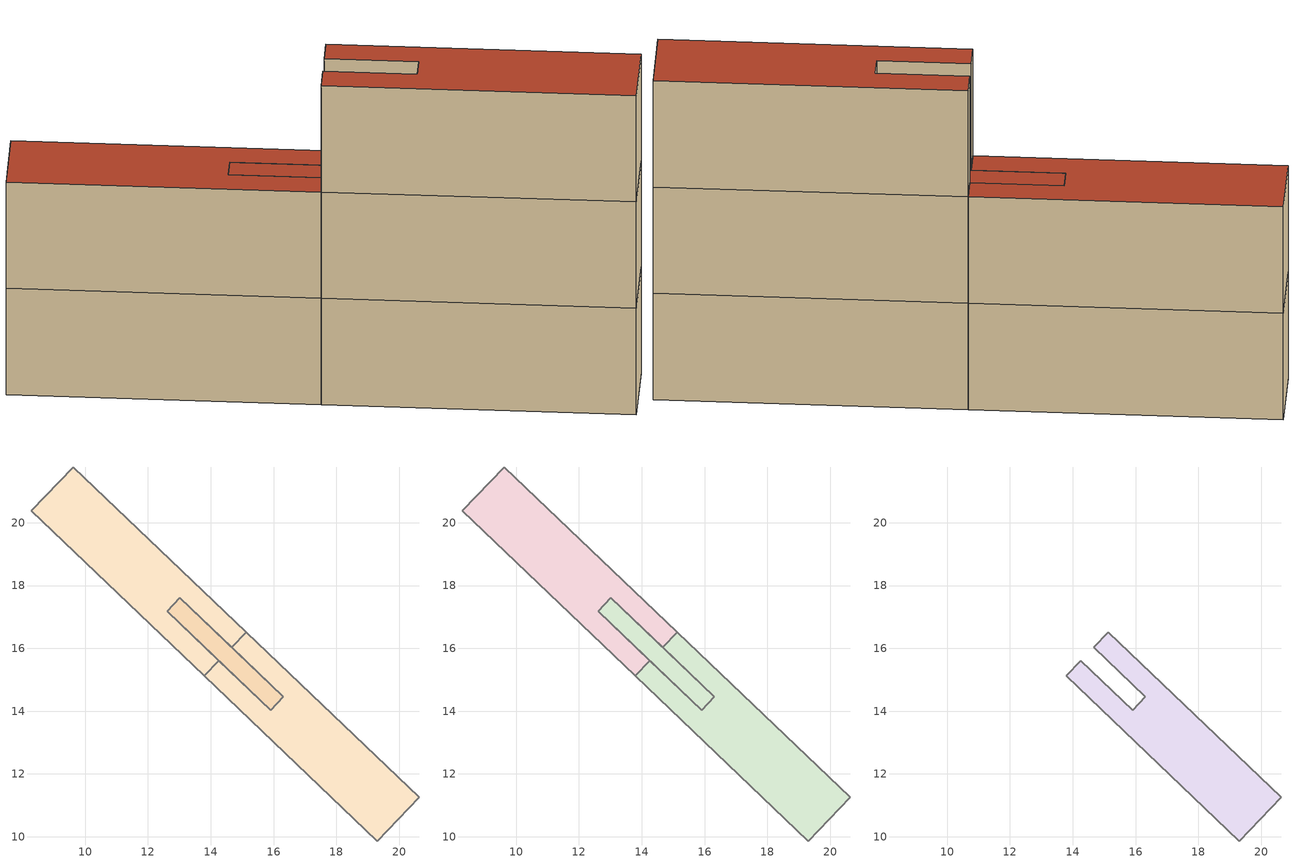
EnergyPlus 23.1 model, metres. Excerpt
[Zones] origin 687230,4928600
5c9b4dede5318713_F0_dwelling_0
 floor ground (EU_floor_Construction): 16.31,14.45 14.9,15.8 14.66,16.03 15.13,16.51 20.63,11.26 19.3,9.87 13.8,15.12 14.26,15.61 15.91,14.03 z0; 14.66,16.03 14.9,15.8 16.31,14.45 15.91,14.03 14.26,15.61 12.61,17.19 13.01,17.61 z0
 wall adiabatic (EU_wall_Construction): 14.66,16.03 16.31,14.45 15.91,14.03 14.26,15.61 / 13.8,15.12 19.3,9.87 20.63,11.26 15.13,16.51 z0:3
 wall to 5c9b4dede5318713_F0_dwelling_1 (EU_wall_Construction): 15.13,16.51 14.66,16.03 / 14.26,15.61 13.8,15.12 z0:3
5c9b4dede5318713_F0_dwelling_1
 floor ground (EU_floor_Construction): 13.01,17.61 12.61,17.19 14.26,15.61 13.8,15.12 8.29,20.38 9.62,21.77 15.13,16.51 14.66,16.03 z0; 14.66,16.03 16.31,14.45 15.91,14.03 14.26,15.61 12.61,17.19 13.01,17.61 z0
 wall adiabatic (EU_wall_Construction): 14.26,15.61 12.61,17.19 13.01,17.61 14.66,16.03 / 15.13,16.51 9.62,21.77 8.29,20.38 13.8,15.12 z0:3
5c9b4dede5318713_F0_circulation
 floor ground (EU_floor_Construction): 14.66,16.03 16.31,14.45 15.91,14.03 14.26,15.61 12.61,17.19 13.01,17.61 z0; 16.31,14.45 14.66,16.03 15.13,16.51 20.63,11.26 19.3,9.87 13.8,15.12 14.26,15.61 15.91,14.03 z0; 13.01,17.61 12.61,17.19 14.26,15.61 13.8,15.12 8.29,20.38 9.62,21.77 15.13,16.51 14.66,16.03 z0
 wall adiabatic (EU_wall_Construction): 13.01,17.61 12.61,17.19 15.91,14.03 16.31,14.45 13.01,17.61 z0:3
5c9b4dede5318713_F1_dwelling_0
 floor to 5c9b4dede5318713_F0_dwelling_0 (EU_floor_Construction): 16.31,14.45 14.9,15.8 14.66,16.03 15.13,16.51 20.63,11.26 19.3,9.87 13.8,15.12 14.26,15.61 15.91,14.03 z3; 14.66,16.03 14.9,15.8 16.31,14.45 15.91,14.03 14.26,15.61 12.61,17.19 13.01,17.61 z3
 wall adiabatic (EU_wall_Construction): 14.66,16.03 16.31,14.45 15.91,14.03 14.26,15.61 / 13.8,15.12 19.3,9.87 20.63,11.26 15.13,16.51 z3:6
 wall to 5c9b4dede5318713_F1_dwelling_1 (EU_wall_Construction): 15.13,16.51 14.66,16.03 / 14.26,15.61 13.8,15.12 z3:6
 roof outside (EU_floor_Construction): 19.3,9.87 20.63,11.26 15.13,16.51 14.66,16.03 14.9,15.8 16.31,14.45 15.91,14.03 14.26,15.61 13.8,15.12 z6; 15.91,14.03 16.31,14.45 14.9,15.8 14.66,16.03 13.01,17.61 12.61,17.19 14.26,15.61 z6
5c9b4dede5318713_F1_dwelling_1
 floor to 5c9b4dede5318713_F0_dwelling_1 (EU_floor_Construction): 13.01,17.61 12.61,17.19 14.26,15.61 13.8,15.12 8.29,20.38 9.62,21.77 15.13,16.51 14.66,16.03 z3; 14.66,16.03 16.31,14.45 15.91,14.03 14.26,15.61 12.61,17.19 13.01,17.61 z3
 wall adiabatic (EU_wall_Construction): 14.26,15.61 12.61,17.19 13.01,17.61 14.66,16.03 / 15.13,16.51 9.62,21.77 8.29,20.38 13.8,15.12 z3:6
 roof outside (EU_roof_Construction): 15.91,14.03 16.31,14.45 14.66,16.03 13.01,17.61 12.61,17.19 14.26,15.61 z6; 14.26,15.61 12.61,17.19 13.01,17.61 14.66,16.03 15.13,16.51 9.62,21.77 8.29,20.38 13.8,15.12 z6
5c9b4dede5318713_F1_circulation
 floor outside (EU_floor_Construction): 14.66,16.03 16.31,14.45 15.91,14.03 14.26,15.61 12.61,17.19 13.01,17.61 z3; 13.01,17.61 12.61,17.19 14.26,15.61 13.8,15.12 8.29,20.38 9.62,21.77 15.13,16.51 14.66,16.03 z3
 floor to 5c9b4dede5318713_F0_circulation (EU_floor_Construction): 16.31,14.45 14.66,16.03 15.13,16.51 20.63,11.26 19.3,9.87 13.8,15.12 14.26,15.61 15.91,14.03 z3
 wall adiabatic (EU_wall_Construction): 13.01,17.61 12.61,17.19 15.91,14.03 16.31,14.45 13.01,17.61 z3:6
 roof outside (EU_roof_Construction): 15.91,14.03 16.31,14.45 14.66,16.03 13.01,17.61 12.61,17.19 14.26,15.61 z6; 19.3,9.87 20.63,11.26 15.13,16.51 14.66,16.03 16.31,14.45 15.91,14.03 14.26,15.61 13.8,15.12 z6; 14.26,15.61 12.61,17.19 13.01,17.61 14.66,16.03 15.13,16.51 9.62,21.77 8.29,20.38 13.8,15.12 z6
5c9b4dede5318713_F2_dwelling_0
 floor outside (EU_floor_Construction): 16.31,14.45 14.66,16.03 15.13,16.51 20.63,11.26 19.3,9.87 13.8,15.12 14.26,15.61 15.91,14.03 z6
 wall adiabatic (EU_wall_Construction): 20.63,11.26 15.13,16.51 14.66,16.03 16.31,14.45 15.91,14.03 14.26,15.61 13.8,15.12 19.3,9.87 20.63,11.26 z6:9
 roof outside (EU_roof_Construction): 19.3,9.87 20.63,11.26 15.13,16.51 14.66,16.03 16.31,14.45 15.91,14.03 14.26,15.61 13.8,15.12 z9
[Building]
EU S2 Campaign: North Axis=0; Terrain=City; Solar Distribution=FullExterior
[Site:Location]
Bologna: Latitude=44.5; Longitude=11.25; Time Zone=1; Elevation=37
[SizingPeriod:WeatherFileDays]
AnnualSizingPeriod: Begin Month=1; Begin Day of Month=1; End Month=12; End Day of Month=31; Day of Week for Start Day=Monday; Use Weather File Daylight Saving Period=No; Use Weather File Rain and Snow Indicators=No
[MATERIAL]
EU_InternalMass_Material: Roughness=MediumRough; Thickness=0.1; Conductivity=1; Density=1800; Specific Heat=900; Thermal Absorptance=0.9; Solar Absorptance=0.7; Visible Absorptance=0.7
[MATERIAL:NOMASS] Roughness=MediumRough; Thermal Absorptance=0.9; Solar Absorptance=0.7; Visible Absorptance=0.7
Name | Thermal Resistance
EU_wall_NoMass | 0.937881
EU_roof_NoMass | 0.548572
EU_floor_NoMass | 0.71348
[CONSTRUCTION]
EU_wall_Construction: EU_wall_NoMass
EU_roof_Construction: EU_roof_NoMass
EU_floor_Construction: EU_floor_NoMass
EU_InternalMass_Construction: EU_InternalMass_Material
[ZONE] Type=1; Multiplier=1; Ceiling Height=autocalculate; Floor Area=autocalculate; Part of Total Floor Area=Yes
Name | Volume
5c9b4dede5318713_F0_dwelling_0; 5c9b4dede5318713_F1_dwelling_0 | 47.8499
5c9b4dede5318713_F2_dwelling_0 | 39.9485
5c9b4dede5318713_F0_dwelling_1; 5c9b4dede5318713_F1_dwelling_1 | 47.8521
5c9b4dede5318713_F0_circulation; 5c9b4dede5318713_F1_circulation | 87.7983
[INTERNALMASS] Construction=EU_InternalMass_Construction
Name | Zone or ZoneList | Surface Area
5c9b4dede5318713_F0_dwelling_0_EU_InternalMass | 5c9b4dede5318713_F0_dwelling_0 | 13.3161
5c9b4dede5318713_F0_dwelling_1_EU_InternalMass | 5c9b4dede5318713_F0_dwelling_1 | 13.3161
5c9b4dede5318713_F1_dwelling_0_EU_InternalMass | 5c9b4dede5318713_F1_dwelling_0 | 13.3161
5c9b4dede5318713_F1_dwelling_1_EU_InternalMass | 5c9b4dede5318713_F1_dwelling_1 | 13.3161
5c9b4dede5318713_F2_dwelling_0_EU_InternalMass | 5c9b4dede5318713_F2_dwelling_0 | 29.2258
[OTHEREQUIPMENT] Fuel Type=Electricity; Design Level Calculation Method=Watts/Area; Power per Zone Floor Area=1; Fraction Latent=0; Fraction Radiant=0; Fraction Lost=0; Carbon Dioxide Generation Rate=0; EndUse Subcategory=EU_Step8_InternalGains
Name | Zone or ZoneList or Space or SpaceList | Schedule
EU_Step8_InternalGain_5c9b4dede5318713_F0_dwelling_0_f000 | 5c9b4dede5318713_F0_dwelling_0 | EU_Step8_GainSchedule_5c9b4dede5318713_F0_dwelling_0_f000
EU_Step8_InternalGain_5c9b4dede5318713_F0_dwelling_1_f000 | 5c9b4dede5318713_F0_dwelling_1 | EU_Step8_GainSchedule_5c9b4dede5318713_F0_dwelling_1_f000
EU_Step8_InternalGain_5c9b4dede5318713_F1_dwelling_0_f000 | 5c9b4dede5318713_F1_dwelling_0 | EU_Step8_GainSchedule_5c9b4dede5318713_F1_dwelling_0_f000
EU_Step8_InternalGain_5c9b4dede5318713_F1_dwelling_1_f000 | 5c9b4dede5318713_F1_dwelling_1 | EU_Step8_GainSchedule_5c9b4dede5318713_F1_dwelling_1_f000
EU_Step8_InternalGain_5c9b4dede5318713_F2_dwelling_0_f000 | 5c9b4dede5318713_F2_dwelling_0 | EU_Step8_GainSchedule_5c9b4dede5318713_F2_dwelling_0_f000
[ZONEINFILTRATION:DESIGNFLOWRATE] Schedule=EU_AlwaysOn; Design Flow Rate Calculation Method=Flow/Area; Flow Rate per Floor Area=0.0005; Constant Term Coefficient=1; Temperature Term Coefficient=0; Velocity Term Coefficient=0; Velocity Squared Term Coefficient=0
Name | Zone or ZoneList or Space or SpaceList
EU_Circulation_Infiltration_5c9b4dede5318713_F0_circulation | 5c9b4dede5318713_F0_circulation
EU_Circulation_Infiltration_5c9b4dede5318713_F1_circulation | 5c9b4dede5318713_F1_circulation
[ZONEVENTILATION:DESIGNFLOWRATE] Schedule=EU_AlwaysOn; Design Flow Rate Calculation Method=AirChanges/Hour; Air Changes per Hour=0.687892; Ventilation Type=Natural; Fan Pressure Rise=0; Fan Total Efficiency=1; Constant Term Coefficient=1; Temperature Term Coefficient=0; Velocity Term Coefficient=0; Velocity Squared Term Coefficient=0; Minimum Indoor Temperature=-100; Maximum Indoor Temperature=100; Delta Temperature=-100; Minimum Outdoor Temperature=-100; Maximum Outdoor Temperature=100; Maximum Wind Speed=40
Name | Zone or ZoneList or Space or SpaceList
EU_ConstantAir_5c9b4dede5318713_F0_dwelling_0 | 5c9b4dede5318713_F0_dwelling_0
EU_ConstantAir_5c9b4dede5318713_F0_dwelling_1 | 5c9b4dede5318713_F0_dwelling_1
EU_ConstantAir_5c9b4dede5318713_F1_dwelling_0 | 5c9b4dede5318713_F1_dwelling_0
EU_ConstantAir_5c9b4dede5318713_F1_dwelling_1 | 5c9b4dede5318713_F1_dwelling_1
EU_ConstantAir_5c9b4dede5318713_F2_dwelling_0 | 5c9b4dede5318713_F2_dwelling_0
[HVACTEMPLATE:THERMOSTAT] Constant Heating Setpoint=20; Constant Cooling Setpoint=50
EU_HeatOnly_5c9b4dede5318713_F0_dwelling_0; EU_HeatOnly_5c9b4dede5318713_F0_dwelling_1; EU_HeatOnly_5c9b4dede5318713_F1_dwelling_0; EU_HeatOnly_5c9b4dede5318713_F1_dwelling_1; EU_HeatOnly_5c9b4dede5318713_F2_dwelling_0
[HVACTEMPLATE:ZONE:IDEALLOADSAIRSYSTEM] System Availability Schedule=EU_AlwaysOn; Maximum Heating Supply Air Temperature=50; Minimum Cooling Supply Air Temperature=13; Maximum Heating Supply Air Humidity Ratio=0.0156; Minimum Cooling Supply Air Humidity Ratio=0.0077; Heating Limit=NoLimit; Cooling Limit=NoLimit; Heating Availability Schedule=EU_AlwaysOn; Cooling Availability Schedule=EU_CoolingOff; Dehumidification Control Type=ConstantSensibleHeatRatio; Cooling Sensible Heat Ratio=0.7; Dehumidification Setpoint=60; Humidification Control Type=None; Humidification Setpoint=30; Outdoor Air Method=None; Outdoor Air Flow Rate per Person=0.00944; Outdoor Air Flow Rate per Zone Floor Area=0; Outdoor Air Flow Rate per Zone=0; Demand Controlled Ventilation Type=None; Outdoor Air Economizer Type=NoEconomizer; Heat Recovery Type=None; Sensible Heat Recovery Effectiveness=0.7; Latent Heat Recovery Effectiveness=0.65
Name | Template Thermostat
5c9b4dede5318713_F0_dwelling_0 | EU_HeatOnly_5c9b4dede5318713_F0_dwelling_0
5c9b4dede5318713_F0_dwelling_1 | EU_HeatOnly_5c9b4dede5318713_F0_dwelling_1
5c9b4dede5318713_F1_dwelling_0 | EU_HeatOnly_5c9b4dede5318713_F1_dwelling_0
5c9b4dede5318713_F1_dwelling_1 | EU_HeatOnly_5c9b4dede5318713_F1_dwelling_1
5c9b4dede5318713_F2_dwelling_0 | EU_HeatOnly_5c9b4dede5318713_F2_dwelling_0
[SIZING:ZONE] Zone Cooling Design Supply Air Temperature Input Method=SupplyAirTemperature; Zone Cooling Design Supply Air Temperature=13; Zone Heating Design Supply Air Temperature Input Method=SupplyAirTemperature; Zone Heating Design Supply Air Temperature=50; Zone Cooling Design Supply Air Humidity Ratio=0.008; Zone Heating Design Supply Air Humidity Ratio=0.008; Cooling Design Air Flow Method=DesignDay; Cooling Design Air Flow Rate=0; Cooling Minimum Air Flow per Zone Floor Area=0.000762; Cooling Minimum Air Flow=0; Cooling Minimum Air Flow Fraction=0.2; Heating Design Air Flow Method=DesignDay; Heating Design Air Flow Rate=0; Heating Maximum Air Flow per Zone Floor Area=0.002032; Heating Maximum Air Flow=0.141576; Heating Maximum Air Flow Fraction=0.3; Account for Dedicated Outdoor Air System=No; Dedicated Outdoor Air System Control Strategy=NeutralSupplyAir; Dedicated Outdoor Air Low Setpoint Temperature for Design=autosize; Dedicated Outdoor Air High Setpoint Temperature for Design=autosize; Zone Load Sizing Method=Sensible Load Only No Latent Load; Zone Latent Cooling Design Supply Air Humidity Ratio Input Method=HumidityRatioDifference; Zone Cooling Design Supply Air Humidity Ratio Difference=0.005; Zone Latent Heating Design Supply Air Humidity Ratio Input Method=HumidityRatioDifference; Zone Humidification Design Supply Air Humidity Ratio Difference=0.005
5c9b4dede5318713_F0_dwelling_0; 5c9b4dede5318713_F0_dwelling_1; 5c9b4dede5318713_F1_dwelling_0; 5c9b4dede5318713_F1_dwelling_1; 5c9b4dede5318713_F2_dwelling_0
[SCHEDULE:CONSTANT]
Name | Hourly Value
EU_AlwaysOn | 1
EU_CoolingOff | 0
[SCHEDULE:FILE] Column Number=1; Rows to Skip at Top=0; Number of Hours of Data=8760; Column Separator=Comma; Interpolate to Timestep=No; Minutes per Item=60; Adjust Schedule for Daylight Savings=Yes
Name | File
EU_Step8_GainSchedule_5c9b4dede5318713_F0_dwelling_0_f000 | ../../schedules/5c9b4dede5318713/5c9b4dede5318713_F0_dwelling_0_f000_gain.csv
EU_Step8_GainSchedule_5c9b4dede5318713_F0_dwelling_1_f000 | ../../schedules/5c9b4dede5318713/5c9b4dede5318713_F0_dwelling_1_f000_gain.csv
EU_Step8_GainSchedule_5c9b4dede5318713_F1_dwelling_0_f000 | ../../schedules/5c9b4dede5318713/5c9b4dede5318713_F1_dwelling_0_f000_gain.csv
EU_Step8_GainSchedule_5c9b4dede5318713_F1_dwelling_1_f000 | ../../schedules/5c9b4dede5318713/5c9b4dede5318713_F1_dwelling_1_f000_gain.csv
EU_Step8_GainSchedule_5c9b4dede5318713_F2_dwelling_0_f000 | ../../schedules/5c9b4dede5318713/5c9b4dede5318713_F2_dwelling_0_f000_gain.csv
